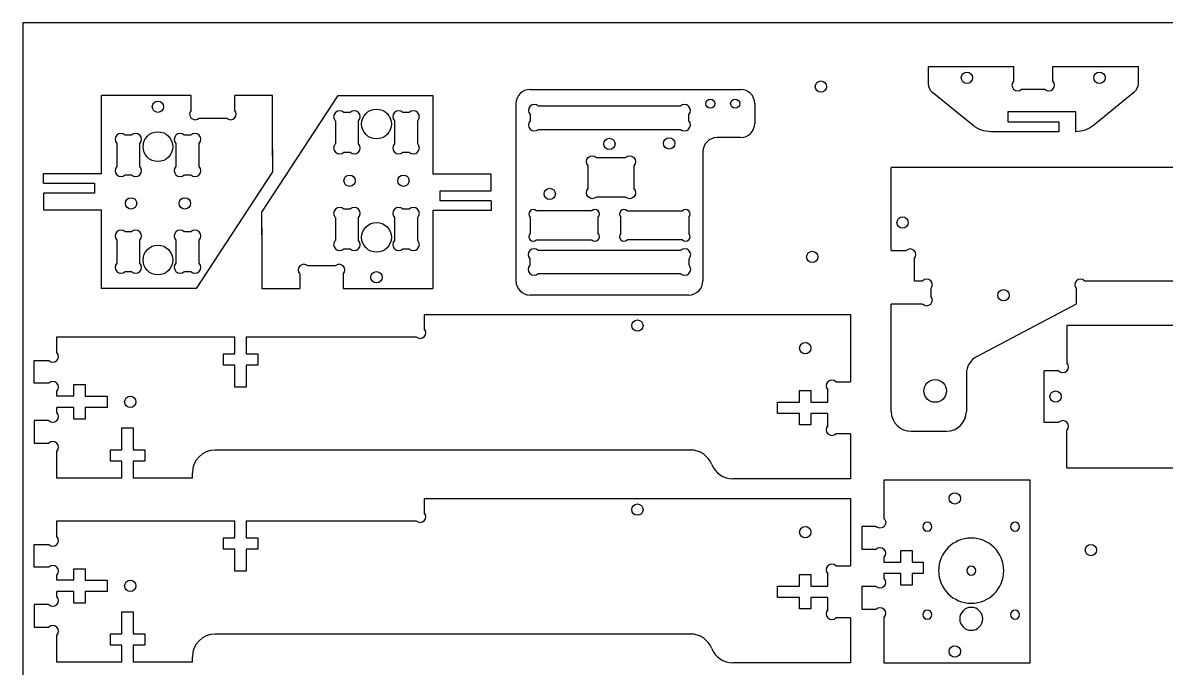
# Model space of a CAD drawing. Header units: millimetres. Extents: x 0 to 1250, y 0 to 611.
# Drawn here: x 0 to 403.6, y 383.3 to 611 of the extents above; entities that cross this region are included whole.
import ezdxf

# ---------------------------------------------------------------- set-up
doc = ezdxf.new("R2010")
doc.units = ezdxf.units.MM
for name, color, linetype in [('helpline', 6, 'Continuous'), ('montaz', 3, 'Continuous'), ('profil wew', 2, 'Continuous')]:
    doc.layers.add(name, color=color, linetype=linetype)

msp = doc.modelspace()

# ---------------------------------------------------------------- linework, layer by layer
for p, q in [((59.46, 585.42), (27.76, 585.42)), ((27.76, 557.81), (27.76, 585.42)), ((59.46, 580.25), (59.46, 585.42)), ((88.17, 585.42), (74.78, 585.42)), ((74.78, 580.25), (74.78, 585.42)), ((84.38, 544.2), (111.37, 585.42)), ((88.17, 563.92), (88.17, 585.42)), ((111.37, 585.42), (144.8, 585.42)), ((144.8, 585.42), (144.8, 557.6)), ((179.09, 587.52), (253.4, 587.52)), ((174.09, 582.52), (174.09, 519.93)), ((258.4, 582.52), (258.4, 575.52)), ((62.29, 577.42), (71.95, 577.42)), ((253.4, 570.52), (245.09, 570.52)), ((88.17, 566.42), (88.17, 558.42)), ((240.09, 565.52), (240.09, 519.93)), ((7.26, 554.4), (7.26, 557.81)), ((7.26, 557.81), (27.76, 557.81)), ((88.17, 558.42), (61.18, 517.2)), ((165.3, 557.6), (144.8, 557.6)), ((165.3, 551.72), (165.3, 557.6)), ((704.23, 559.94), (306.59, 559.94)), ((306.59, 530.63), (306.59, 559.94)), ((7.26, 554.4), (25.26, 554.4)), ((25.26, 554.4), (25.26, 550.9)), ((25.26, 550.9), (7.26, 550.9)), ((7.26, 550.9), (7.26, 545.02)), ((147.3, 551.72), (165.3, 551.72)), ((147.3, 548.22), (147.3, 551.72)), ((7.26, 545.02), (27.76, 545.02)), ((27.76, 517.2), (27.76, 545.02)), ((165.3, 548.22), (147.3, 548.22)), ((165.3, 548.22), (165.3, 544.81)), ((84.38, 536.2), (84.38, 544.2)), ((165.3, 544.81), (144.8, 544.81)), ((144.8, 544.81), (144.8, 517.2)), ((84.38, 538.7), (84.38, 517.2)), ((306.59, 530.63), (311.86, 530.63)), ((110.27, 525.2), (100.6, 525.2)), ((314.69, 527.8), (314.69, 519.98)), ((97.78, 522.37), (97.78, 517.2)), ((113.1, 522.37), (113.1, 517.2)), ((61.18, 517.2), (27.76, 517.2)), ((84.38, 517.2), (97.78, 517.2)), ((113.1, 517.2), (144.8, 517.2)), ((314.69, 519.98), (317.68, 519.98)), ((320.51, 517.15), (320.51, 514.6)), ((371.96, 511.88), (371.96, 517.15)), ((374.79, 519.98), (445.33, 519.98)), ((235.09, 514.93), (179.09, 514.93)), ((306.59, 473.85), (306.59, 511.78)), ((317.68, 511.78), (306.59, 511.78)), ((336.84, 493.29), (371.96, 511.88)), ((141.71, 508.04), (141.71, 503.07)), ((141.71, 508.04), (292.22, 508.04)), ((292.22, 508.04), (292.22, 484.34)), ((458.41, 504.18), (368.63, 504.18)), ((368.63, 504.18), (368.63, 491)), ((12, 494.67), (12, 500.24)), ((12, 500.24), (74.85, 500.24)), ((74.85, 494.24), (74.85, 500.24)), ((78.85, 500.24), (78.85, 494.24)), ((78.85, 500.24), (138.88, 500.24)), ((70.78, 494.24), (74.85, 494.24)), ((70.78, 490.24), (70.78, 494.24)), ((78.85, 494.24), (82.93, 494.24)), ((82.93, 494.24), (82.93, 490.24)), ((4, 483.84), (4, 491.84)), ((4, 491.84), (9.17, 491.84)), ((74.85, 490.24), (70.78, 490.24)), ((74.85, 482.48), (74.85, 490.24)), ((82.93, 490.24), (78.85, 490.24)), ((78.85, 490.24), (78.85, 482.48)), ((333.11, 487.1), (333.11, 473.85)), ((365.8, 488.18), (360.63, 488.18)), ((360.63, 470.02), (360.63, 488.18)), ((9.17, 483.84), (4, 483.84)), ((12, 479.24), (12, 481.02)), ((18, 483.32), (22, 483.32)), ((18, 479.24), (18, 483.32)), ((22, 483.32), (22, 479.24)), ((78.85, 482.48), (74.85, 482.48)), ((274.22, 477.17), (274.22, 481.24)), ((274.22, 481.24), (278.22, 481.24)), ((278.22, 481.24), (278.22, 477.17)), ((284.22, 477.17), (284.22, 481.52)), ((287.05, 484.34), (292.22, 484.34)), ((18, 479.24), (12, 479.24)), ((22, 479.24), (29.76, 479.24)), ((29.76, 479.24), (29.76, 475.24)), ((266.46, 477.17), (274.22, 477.17)), ((266.46, 473.17), (266.46, 477.17)), ((278.22, 477.17), (284.22, 477.17)), ((12, 473.47), (12, 475.24)), ((18, 475.24), (12, 475.24)), ((18, 471.17), (18, 475.24)), ((29.76, 475.24), (22, 475.24)), ((22, 475.24), (22, 471.17)), ((274.22, 473.17), (266.46, 473.17)), ((274.22, 469.1), (274.22, 473.17)), ((278.22, 473.17), (278.22, 469.1)), ((284.22, 473.17), (278.22, 473.17)), ((284.22, 468.82), (284.22, 473.17)), ((9.17, 470.64), (4, 470.64)), ((4, 470.64), (4, 462.64)), ((22, 471.17), (18, 471.17)), ((278.22, 469.1), (274.22, 469.1)), ((365.8, 470.02), (360.63, 470.02)), ((35, 460.34), (35, 468.11)), ((35, 468.11), (39, 468.11)), ((39, 468.11), (39, 460.34)), ((292.22, 465.99), (287.05, 465.99)), ((292.22, 465.99), (292.22, 450.09)), ((313.59, 466.85), (326.11, 466.85)), ((368.63, 454.02), (368.63, 467.2)), ((4, 462.64), (9.17, 462.64)), ((30.93, 460.34), (35, 460.34)), ((30.93, 456.34), (30.93, 460.34)), ((39, 460.34), (43.07, 460.34)), ((43.07, 460.34), (43.07, 456.34)), ((235.74, 460.24), (67.87, 460.24)), ((12, 450.34), (12, 459.82)), ((35, 456.34), (30.93, 456.34)), ((35, 450.34), (35, 456.34)), ((39, 456.34), (39, 450.34)), ((43.07, 456.34), (39, 456.34)), ((59.87, 450.34), (59.87, 452.24)), ((368.63, 454.02), (642.19, 454.02)), ((35, 450.34), (12, 450.34)), ((59.87, 450.34), (39, 450.34)), ((292.22, 450.09), (250.64, 450.09)), ((141.71, 443.1), (141.71, 438.13)), ((141.71, 443.1), (292.22, 443.1)), ((292.22, 443.1), (292.22, 419.4)), ((12, 429.73), (12, 435.3)), ((12, 435.3), (74.85, 435.3)), ((74.85, 429.3), (74.85, 435.3)), ((78.85, 435.3), (78.85, 429.3)), ((78.85, 435.3), (138.88, 435.3)), ((70.78, 429.3), (74.85, 429.3)), ((70.78, 425.3), (70.78, 429.3)), ((78.85, 429.3), (82.93, 429.3)), ((82.93, 429.3), (82.93, 425.3)), ((4, 418.9), (4, 426.9)), ((4, 426.9), (9.17, 426.9)), ((74.85, 425.3), (70.78, 425.3)), ((74.85, 417.54), (74.85, 425.3)), ((82.93, 425.3), (78.85, 425.3)), ((78.85, 425.3), (78.85, 417.54)), ((9.17, 418.9), (4, 418.9)), ((12, 414.3), (12, 416.07)), ((18, 418.37), (22, 418.37)), ((18, 414.3), (18, 418.37)), ((22, 418.37), (22, 414.3)), ((78.85, 417.54), (74.85, 417.54)), ((274.22, 412.22), (274.22, 416.3)), ((274.22, 416.3), (278.22, 416.3)), ((278.22, 416.3), (278.22, 412.22)), ((284.22, 412.22), (284.22, 416.57)), ((287.05, 419.4), (292.22, 419.4)), ((18, 414.3), (12, 414.3)), ((22, 414.3), (29.76, 414.3)), ((29.76, 414.3), (29.76, 410.3)), ((266.46, 412.22), (274.22, 412.22)), ((266.46, 408.22), (266.46, 412.22)), ((278.22, 412.22), (284.22, 412.22)), ((304.02, 412.07), (304.02, 412.07)), ((304.02, 412.07), (304.02, 412.07)), ((304.02, 412.07), (304.02, 412.07)), ((304.02, 412.07), (304.02, 412.07)), ((12, 408.53), (12, 410.3)), ((18, 410.3), (12, 410.3)), ((18, 406.23), (18, 410.3)), ((29.76, 410.3), (22, 410.3)), ((22, 410.3), (22, 406.23)), ((274.22, 408.22), (266.46, 408.22)), ((274.22, 404.15), (274.22, 408.22)), ((278.22, 408.22), (278.22, 404.15)), ((284.22, 408.22), (278.22, 408.22)), ((284.22, 403.88), (284.22, 408.22)), ((9.17, 405.7), (4, 405.7)), ((4, 405.7), (4, 397.7)), ((22, 406.23), (18, 406.23)), ((278.22, 404.15), (274.22, 404.15)), ((35, 395.4), (35, 403.16)), ((35, 403.16), (39, 403.16)), ((39, 403.16), (39, 395.4)), ((292.22, 401.05), (287.05, 401.05)), ((292.22, 401.05), (292.22, 385.15)), ((4, 397.7), (9.17, 397.7)), ((12, 385.4), (12, 394.87)), ((30.93, 395.4), (35, 395.4)), ((30.93, 391.4), (30.93, 395.4)), ((39, 395.4), (43.07, 395.4)), ((43.07, 395.4), (43.07, 391.4)), ((235.74, 395.3), (67.87, 395.3)), ((35, 391.4), (30.93, 391.4)), ((35, 385.4), (35, 391.4)), ((39, 391.4), (39, 385.4)), ((43.07, 391.4), (39, 391.4)), ((35, 385.4), (12, 385.4)), ((59.87, 385.4), (39, 385.4)), ((59.87, 385.4), (59.87, 387.3)), ((292.22, 385.15), (250.64, 385.15))]:
    msp.add_line(p, q)
msp.add_lwpolyline([(371.72, 572.58), (371.72, 579.58), (347.72, 579.58), (347.72, 576.08), (365.72, 576.08), (365.72, 572.58), (341.76, 572.58, -0.172306), (335.46, 574.82), (321.19, 586.42, -0.225792), (319.71, 589.52), (319.71, 595.62), (349.78, 595.62), (349.78, 590.45, 1), (352.61, 587.62), (360.83, 587.62, 1), (363.65, 590.45), (363.65, 595.62), (393.72, 595.62), (393.72, 589.52, -0.225792), (392.24, 586.42), (377.97, 574.82, -0.171062), (371.72, 572.58, -0.171062)], format="xyb", close=True)
msp.add_lwpolyline([(304.02, 449.56), (304.02, 436.1, -1.008998), (301.19, 433.27), (296.22, 433.27), (296.22, 425.27), (301.19, 425.27, -1), (304.02, 422.44), (304.02, 420.67), (310.02, 420.67), (310.02, 424.74), (314.02, 424.74), (314.02, 420.67), (317.9, 420.67), (317.9, 416.67), (314.02, 416.67), (314.02, 412.6), (310.02, 412.6), (310.02, 416.67), (304.02, 416.67), (304.02, 414.9, -1), (301.19, 412.07), (296.22, 412.07), (296.22, 404.07), (301.19, 404.07, -1), (304.02, 401.24), (304.02, 385.15), (355.61, 385.15), (355.61, 449.56), (304.02, 449.56)], format="xyb")
for centre, radius, start, end in [((179.09, 582.52), 5, 90, 180), ((253.4, 582.52), 5, 0, 90), ((60.87, 578.83), 2, 135, 315), ((73.36, 578.83), 2, 225, 45), ((253.4, 575.52), 5, 270, 0), ((245.09, 565.52), 5, 90, 180), ((313.28, 529.21), 2, 315, 135), ((99.19, 523.79), 2, 45, 225), ((111.68, 523.79), 2, 315, 135), ((179.09, 519.93), 5, 180, 270), ((235.09, 519.93), 5, 270, 0), ((319.1, 518.56), 2, 315, 135), ((373.37, 518.56), 2, 45, 225), ((319.1, 513.19), 2, 225, 45), ((140.29, 501.66), 2, 225, 45), ((10.59, 493.26), 2, 225, 45), ((340.11, 487.1), 7, 117.8234, 180), ((367.22, 489.59), 2, 225, 45), ((10.59, 482.43), 2, 315, 135), ((285.63, 482.93), 2, 45, 225), ((10.59, 472.06), 2, 225, 45), ((313.59, 473.85), 7, 180, 270), ((326.11, 473.85), 7, 270, 360), ((285.63, 467.41), 2, 135, 315), ((367.22, 468.61), 2, 315, 135), ((10.59, 461.23), 2, 315, 135), ((67.87, 452.24), 8, 90, 180), ((235.74, 452.24), 8, 21.4417, 90), ((250.64, 458.09), 8, 201.4417, 270), ((140.29, 436.71), 2, 225, 45), ((10.59, 428.31), 2, 225, 45), ((285.63, 417.99), 2, 45, 225), ((10.59, 417.49), 2, 315, 135), ((10.59, 407.11), 2, 225, 45), ((285.63, 402.46), 2, 135, 315), ((10.59, 396.29), 2, 315, 135), ((67.87, 387.3), 8, 90, 180), ((235.74, 387.3), 8, 21.4417, 90), ((250.64, 393.15), 8, 201.4417, 270)]:
    msp.add_arc(centre, radius, start, end)
at = {"layer": 'helpline'}
for p, q in [((1250, 611), (0, 611)), ((0, 611), (0, 0))]:
    msp.add_line(p, q, dxfattribs=at)
at = {"layer": 'montaz'}
for centre in [(333.33, 591.62), (380.1, 591.62), (281.76, 588.52), (228.17, 568.47), (115.37, 555.31), (134.35, 555.31), (38.2, 547.31), (57.18, 547.31), (186.01, 550.63), (278.71, 528.38), (346.23, 514.86), (216.96, 504.14), (276.22, 496.19), (364.63, 479.1), (37.94, 477.24), (216.96, 439.2), (276.22, 431.25), (377.08, 424.96), (37.94, 412.3)]:
    msp.add_circle(centre, 2, dxfattribs=at)
for centre, start, end in [((319.32, 433.17), 90, 270), ((319.32, 433.17), 270, 90), ((334.82, 417.67), 90, 270), ((334.82, 417.67), 270, 90), ((350.32, 402.17), 90, 270), ((350.32, 402.17), 270, 90)]:
    msp.add_arc(centre, 1.6, start, end, dxfattribs=at)
at = {"layer": 'profil wew'}
for p, q in [((232.12, 581.62), (182.06, 581.62)), ((115.55, 579.41), (113.29, 579.41)), ((136.44, 579.41), (134.17, 579.41)), ((179.09, 578.66), (179.09, 576.39)), ((235.09, 576.39), (235.09, 578.66)), ((110.32, 576.44), (110.32, 568.3)), ((118.52, 568.3), (118.52, 576.44)), ((131.2, 576.44), (131.2, 568.3)), ((139.4, 568.3), (139.4, 576.44)), ((182.06, 573.42), (232.12, 573.42)), ((38.38, 571.41), (36.12, 571.41)), ((59.27, 571.41), (57.01, 571.41)), ((33.15, 568.44), (33.15, 560.3)), ((41.35, 560.3), (41.35, 568.44)), ((54.04, 568.44), (54.04, 560.3)), ((62.24, 560.3), (62.24, 568.44)), ((113.29, 565.33), (115.55, 565.33)), ((134.17, 565.33), (136.44, 565.33)), ((36.12, 557.33), (38.38, 557.33)), ((57.01, 557.33), (59.27, 557.33)), ((115.55, 545.29), (113.29, 545.29)), ((136.44, 545.29), (134.17, 545.29)), ((110.32, 542.32), (110.32, 534.18)), ((118.52, 534.18), (118.52, 542.32)), ((131.2, 542.32), (131.2, 534.18)), ((139.4, 534.18), (139.4, 542.32)), ((179.09, 542.39), (179.09, 536.66)), ((200.84, 544.63), (181.34, 544.63)), ((203.09, 536.66), (203.09, 542.39)), ((211.09, 536.66), (211.09, 542.39)), ((213.34, 544.63), (232.85, 544.63)), ((235.09, 542.39), (235.09, 536.66)), ((38.38, 537.29), (36.12, 537.29)), ((59.27, 537.29), (57.01, 537.29)), ((33.15, 534.32), (33.15, 526.18)), ((41.35, 526.18), (41.35, 534.32)), ((54.04, 534.32), (54.04, 526.18)), ((62.24, 526.18), (62.24, 534.32)), ((181.34, 534.42), (200.84, 534.42)), ((232.85, 534.42), (213.34, 534.42)), ((113.29, 531.21), (115.55, 531.21)), ((134.17, 531.21), (136.44, 531.21)), ((232.22, 530.72), (181.96, 530.72)), ((178.99, 527.75), (178.99, 525.49)), ((235.19, 525.49), (235.19, 527.75)), ((36.12, 523.21), (38.38, 523.21)), ((57.01, 523.21), (59.27, 523.21)), ((181.96, 522.52), (232.22, 522.52))]:
    msp.add_line(p, q, dxfattribs=at)
msp.add_lwpolyline([(202.5, 549.53, -0.980272), (199.53, 552.5), (199.53, 560.55, -0.980272), (202.5, 563.52), (212.76, 563.52, -0.980272), (215.73, 560.55), (215.73, 552.5, -0.980272), (212.76, 549.53)], format="xyb", close=True, dxfattribs=at)
for centre, radius in [((47.69, 581.42), 2), ((242.69, 582.52), 1.6), ((251.49, 582.52), 1.6), ((124.86, 575.31), 5.25), ((47.69, 567.31), 5.25), ((207.09, 568.27), 2), ((310.59, 540.53), 2), ((124.86, 535.31), 5.25), ((47.69, 527.31), 5.25), ((124.86, 521.2), 2), ((322.11, 481.08), 4), ((329.02, 443.19), 2), ((329.02, 389.15), 2)]:
    msp.add_circle(centre, radius, dxfattribs=at)
for centre, radius, start, end in [((180.61, 580.11), 2.1, 46.1416, 223.8584), ((233.58, 580.11), 2.1, 316.1416, 133.8584), ((111.83, 577.9), 2.1, 46.1416, 223.8584), ((117, 577.9), 2.1, 316.1416, 133.8584), ((132.72, 577.9), 2.1, 46.1416, 223.8584), ((137.89, 577.9), 2.1, 316.1416, 133.8584), ((180.61, 574.94), 2.1, 136.1416, 313.8584), ((233.58, 574.94), 2.1, 226.1416, 43.8584), ((34.66, 569.9), 2.1, 46.1416, 223.8584), ((39.83, 569.9), 2.1, 316.1416, 133.8584), ((55.55, 569.9), 2.1, 46.1416, 223.8584), ((60.72, 569.9), 2.1, 316.1416, 133.8584), ((111.83, 566.85), 2.1, 136.1416, 313.8584), ((117, 566.85), 2.1, 226.1416, 43.8584), ((132.72, 566.85), 2.1, 136.1416, 313.8584), ((137.89, 566.85), 2.1, 226.1416, 43.8584), ((34.66, 558.85), 2.1, 136.1416, 313.8584), ((39.83, 558.85), 2.1, 226.1416, 43.8584), ((55.55, 558.85), 2.1, 136.1416, 313.8584), ((60.72, 558.85), 2.1, 226.1416, 43.8584), ((111.83, 543.77), 2.1, 46.1416, 223.8584), ((117, 543.77), 2.1, 316.1416, 133.8584), ((132.72, 543.77), 2.1, 46.1416, 223.8584), ((137.89, 543.77), 2.1, 316.1416, 133.8584), ((180.21, 543.51), 1.59, 45, 225), ((201.97, 543.51), 1.59, 315, 135), ((212.22, 543.51), 1.59, 45, 225), ((233.97, 543.51), 1.59, 315, 135), ((34.66, 535.77), 2.1, 46.1416, 223.8584), ((39.83, 535.77), 2.1, 316.1416, 133.8584), ((55.55, 535.77), 2.1, 46.1416, 223.8584), ((60.72, 535.77), 2.1, 316.1416, 133.8584), ((111.83, 532.72), 2.1, 136.1416, 313.8584), ((117, 532.72), 2.1, 226.1416, 43.8584), ((132.72, 532.72), 2.1, 136.1416, 313.8584), ((137.89, 532.72), 2.1, 226.1416, 43.8584), ((180.21, 535.54), 1.59, 135, 315), ((201.97, 535.54), 1.59, 225, 45), ((212.22, 535.54), 1.59, 135, 315), ((233.97, 535.54), 1.59, 225, 45), ((180.51, 529.2), 2.1, 46.1416, 223.8584), ((233.68, 529.2), 2.1, 316.1416, 133.8584), ((34.66, 524.72), 2.1, 136.1416, 313.8584), ((39.83, 524.72), 2.1, 226.1416, 43.8584), ((55.55, 524.72), 2.1, 136.1416, 313.8584), ((60.72, 524.72), 2.1, 226.1416, 43.8584), ((180.51, 524.03), 2.1, 136.1416, 313.8584), ((233.68, 524.03), 2.1, 226.1416, 43.8584), ((350.32, 433.17), 1.6, 90, 270), ((350.32, 433.17), 1.6, 270, 90), ((334.82, 417.67), 11.5, 90, 270), ((334.82, 417.67), 11.5, 270, 90), ((319.32, 402.17), 1.6, 90, 270), ((319.32, 402.17), 1.6, 270, 90), ((334.82, 400.67), 4.05, 90, 270), ((334.82, 400.67), 4.05, 270, 90)]:
    msp.add_arc(centre, radius, start, end, dxfattribs=at)

doc.saveas('drawing.dxf')
